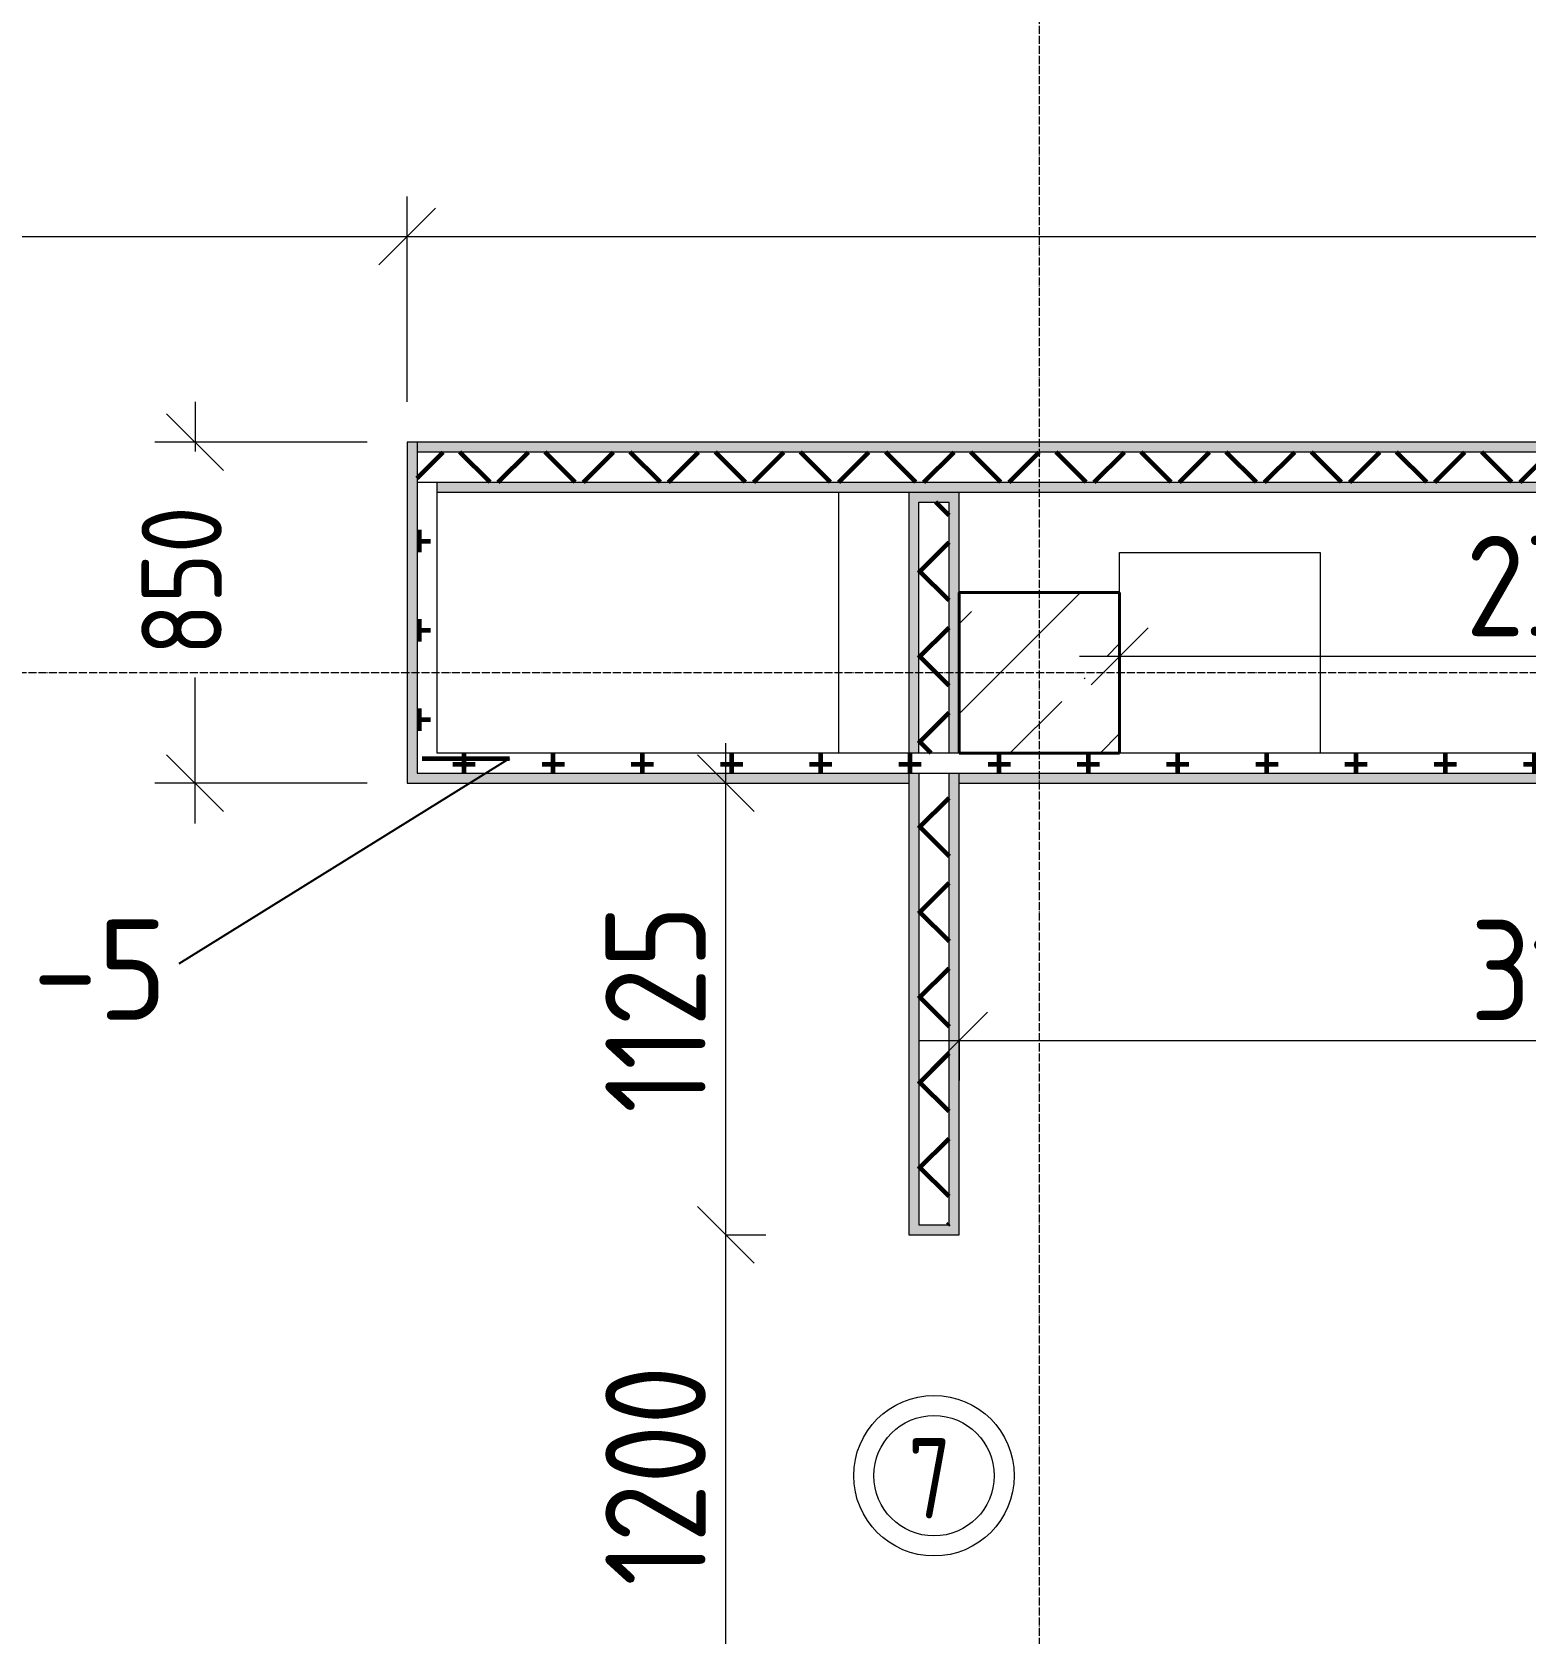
# Model space of a CAD drawing. Header units: millimetres. Extents: x -60946 to 138510, y -262288 to 24501.
# Drawn here: x 43300 to 47022, y -153987 to -149996 of the extents above; entities that cross this region are included whole.
import ezdxf

# ---------------------------------------------------------------- set-up
doc = ezdxf.new("R2010")
doc.units = ezdxf.units.MM
doc.linetypes.add('ADSK_Линия сетки', pattern=[25, 20, -2.5, 0, -2.5])
for name, color, linetype, lineweight in [('0) 1 вып перегородка', 7, 'Continuous', 60), ('2)Тип-2', 3, 'Continuous', 60), ('2)Тип-5', 1, 'Continuous', 60), ('Марки дверей', 7, 'Continuous', 20), ('Несущие колонны', 7, 'Continuous', 18), ('Оси', 7, 'Continuous', 9), ('Перекрытие', 7, 'Continuous', 18), ('Размеры', 7, 'Continuous', 9), ('Стены внутренние', 7, 'Continuous', 18), ('Стены штриховка', 7, 'Continuous', 9)]:
    doc.layers.add(name, color=color, linetype=linetype, lineweight=lineweight)
doc.styles.add('GOST Common_2', font='', dxfattribs={"width": 0.9, "height": 250})
doc.styles.add('GOST Common_3', font='', dxfattribs={"width": 0.9, "height": 200})
doc.styles.add('GOST Common_4', font='', dxfattribs={"height": 250})
doc.styles.add('GOST Common_B', font='', dxfattribs={"width": 0.8, "height": 200})
doc.styles.get('GOST Common_2').set_extended_font_data('GOST Common')
doc.styles.get('GOST Common_3').set_extended_font_data('GOST Common')
doc.styles.get('GOST Common_4').set_extended_font_data('GOST Common')
doc.styles.get('GOST Common_B').set_extended_font_data('GOST Common', bold=True)
doc.dimstyles.new('ADSK_Основной_2_0', dxfattribs={"dimscale": 304.8, "dimtxt": 201.142999, "dimasz": 0.463911, "dimexe": 0.328084, "dimexo": 0.328084, "dimgap": 0.164042, "dimtad": 1, "dimdec": 3, "dimrnd": 0.001, "dimdsep": 46, "dimtxsty": 'GOST Common_3', "dimblk1": 'OBLIQUE', "dimblk2": 'OBLIQUE', "dimsah": 1, "dimcen": 0.09, "dimdle": 0.328084, "dimazin": 2, "dimtfac": 1, "dimtdec": 4, "dimtix": 1, "dimtmove": 0, "dimatfit": 3, "dimfxl": 1, "dimtvp": 1, "dimtolj": 1, "dimtzin": 0, "dimlwd": 20, "dimlwe": 20, "dimarcsym": 2})
doc.dimstyles.new('ADSK_Основной_2_0_2', dxfattribs={"dimscale": 304.8, "dimtxt": 201.142999, "dimasz": 0.463911, "dimexe": 0.328084, "dimexo": 0.328084, "dimgap": 0.164042, "dimtad": 1, "dimdec": 3, "dimrnd": 0.001, "dimdsep": 46, "dimtxsty": 'GOST Common_3', "dimblk1": 'OBLIQUE', "dimblk2": 'OBLIQUE', "dimsah": 1, "dimcen": 0.09, "dimdle": 0.328084, "dimazin": 2, "dimtfac": 1, "dimtdec": 4, "dimtix": 1, "dimtmove": 0, "dimatfit": 3, "dimfxl": 1, "dimtvp": 1, "dimtolj": 1, "dimtzin": 0, "dimlwd": 20, "dimlwe": 20, "dimarcsym": 2})
doc.dimstyles.new('ADSK_Основной_2_0_3', dxfattribs={"dimscale": 304.8, "dimtxt": 201.142999, "dimasz": 0.463911, "dimexe": 0.328084, "dimexo": 0.328084, "dimgap": 0.164042, "dimtad": 1, "dimdec": 3, "dimrnd": 0.001, "dimdsep": 46, "dimtxsty": 'GOST Common_2', "dimblk1": 'OBLIQUE', "dimblk2": 'OBLIQUE', "dimsah": 1, "dimcen": 0.09, "dimdle": 0.328084, "dimazin": 2, "dimtfac": 1, "dimtdec": 4, "dimtix": 1, "dimtmove": 0, "dimatfit": 3, "dimfxl": 1, "dimtvp": 1, "dimtolj": 1, "dimtzin": 0, "dimlwd": 20, "dimlwe": 20, "dimarcsym": 2})
pattern_1 = [(45, (9.36, -150597.75), (-106.066, 106.066), []), (135, (9.36, -150597.75), (-106.066, -106.066), [])]
pattern_2 = [(0, (9.36, -150597.75), (111.125, 111.125), [55.562, -166.687]), (90, (37.14, -150625.53), (-111.125, 111.125), [55.562, -166.687])]

# ---------------------------------------------------------------- blocks, each defined once
blk = doc.blocks.new('ADSK_КолоннаЖБ_Прямоугольная - 400x400 мм-1807143-Кладочный план 3-го этажа')
at = {"layer": 'Несущие колонны', "lineweight": 40}
for p, q in [((-200, 200), (200, 200)), ((-200, -200), (-200, 200)), ((200, 200), (200, -200)), ((200, -200), (-200, -200))]:
    blk.add_line(p, q, dxfattribs=at)
blk = doc.blocks.new('_Oblique')
at = {"color": 0, "linetype": 'ByBlock', "lineweight": -2}
blk.add_line((-0.5, -0.5), (0.5, 0.5), dxfattribs=at)
blk = doc.blocks.new('*D5681')
at = {"layer": 'Defpoints', "color": 0, "transparency": 16777216}
for p in [(44234.4, -150505.9), (40134.4, -151017.8), (44234.4, -151017.8)]:
    blk.add_point(p, dxfattribs=at)
at = {"layer": 'Размеры', "color": 0, "lineweight": 20, "transparency": 16777216}
for p, q in [((40134.4, -150917.8), (40134.4, -150405.9)), ((44234.4, -150917.8), (44234.4, -150405.9)), ((40034.4, -150505.9), (44334.4, -150505.9))]:
    blk.add_line(p, q, dxfattribs=at)
at = {"layer": 'Размеры', "color": 0, "lineweight": 20, "transparency": 16777216, "xscale": 141.4, "yscale": 141.4, "zscale": 141.4, "rotation": 180}
blk.add_blockref('_Oblique', (40134.4, -150505.9), dxfattribs=at)
at = {"layer": 'Размеры', "color": 0, "lineweight": 20, "transparency": 16777216, "xscale": 141.4, "yscale": 141.4, "zscale": 141.4}
blk.add_blockref('_Oblique', (44234.4, -150505.9), dxfattribs=at)
at = {"layer": 'Размеры', "color": 0, "lineweight": 9, "transparency": 16777216, "insert": (42184.4, -150355.9), "char_height": 200, "width": 580.928, "attachment_point": 5, "style": 'GOST Common_3'}
blk.add_mtext('\\A1;4100', dxfattribs=at)
blk = doc.blocks.new('*D5682')
at = {"layer": 'Defpoints', "color": 0, "transparency": 16777216}
for p in [(50734.4, -150406), (50734.4, -150505.9), (44234.4, -151017.8)]:
    blk.add_point(p, dxfattribs=at)
at = {"layer": 'Размеры', "color": 0, "lineweight": 20, "transparency": 16777216}
for p, q in [((44234.4, -150917.8), (44234.4, -150405.9)), ((44134.4, -150505.9), (50834.4, -150505.9)), ((50734.4, -150506), (50734.4, -150605.9))]:
    blk.add_line(p, q, dxfattribs=at)
at = {"layer": 'Размеры', "color": 0, "lineweight": 20, "transparency": 16777216, "xscale": 141.4, "yscale": 141.4, "zscale": 141.4, "rotation": 180}
blk.add_blockref('_Oblique', (44234.4, -150505.9), dxfattribs=at)
at = {"layer": 'Размеры', "color": 0, "lineweight": 20, "transparency": 16777216, "xscale": 141.4, "yscale": 141.4, "zscale": 141.4}
blk.add_blockref('_Oblique', (50734.4, -150505.9), dxfattribs=at)
at = {"layer": 'Размеры', "color": 0, "lineweight": 9, "transparency": 16777216, "insert": (47484.4, -150355.9), "char_height": 200, "width": 605.475, "attachment_point": 5, "style": 'GOST Common_3'}
blk.add_mtext('\\A1;6500', dxfattribs=at)
blk = doc.blocks.new('*D5455')
at = {"layer": 'Defpoints', "color": 0, "transparency": 16777216}
for p in [(46009.4, -151451.5), (48334.4, -151451.5), (48334.4, -151551.5)]:
    blk.add_point(p, dxfattribs=at)
at = {"layer": 'Размеры', "color": 0, "lineweight": 20, "transparency": 16777216}
for p, q in [((45909.4, -151551.5), (48434.4, -151551.5)), ((46009.4, -151551.5), (46009.4, -151651.5)), ((48334.4, -151551.5), (48334.4, -151651.5))]:
    blk.add_line(p, q, dxfattribs=at)
at = {"layer": 'Размеры', "color": 0, "lineweight": 20, "transparency": 16777216, "xscale": 141.4, "yscale": 141.4, "zscale": 141.4, "rotation": 180}
blk.add_blockref('_Oblique', (46009.4, -151551.5), dxfattribs=at)
at = {"layer": 'Размеры', "color": 0, "lineweight": 20, "transparency": 16777216, "xscale": 141.4, "yscale": 141.4, "zscale": 141.4}
blk.add_blockref('_Oblique', (48334.4, -151551.5), dxfattribs=at)
at = {"layer": 'Размеры', "color": 0, "lineweight": 9, "transparency": 16777216, "insert": (47171.9, -151376.5), "char_height": 250, "width": 605.475, "attachment_point": 5, "style": 'GOST Common_2'}
blk.add_mtext('\\A1;2325', dxfattribs=at)
blk = doc.blocks.new('*D5456')
at = {"layer": 'Defpoints', "color": 0, "transparency": 16777216}
for p in [(45609.4, -152408.6), (48709.4, -152408.6), (48709.4, -152508.6)]:
    blk.add_point(p, dxfattribs=at)
at = {"layer": 'Размеры', "color": 0, "lineweight": 20, "transparency": 16777216}
for p, q in [((45509.4, -152508.6), (48809.4, -152508.6)), ((45609.4, -152508.6), (45609.4, -152608.6)), ((48709.4, -152508.6), (48709.4, -152608.6))]:
    blk.add_line(p, q, dxfattribs=at)
at = {"layer": 'Размеры', "color": 0, "lineweight": 20, "transparency": 16777216, "xscale": 141.4, "yscale": 141.4, "zscale": 141.4, "rotation": 180}
blk.add_blockref('_Oblique', (45609.4, -152508.6), dxfattribs=at)
at = {"layer": 'Размеры', "color": 0, "lineweight": 20, "transparency": 16777216, "xscale": 141.4, "yscale": 141.4, "zscale": 141.4}
blk.add_blockref('_Oblique', (48709.4, -152508.6), dxfattribs=at)
at = {"layer": 'Размеры', "color": 0, "lineweight": 9, "transparency": 16777216, "insert": (47159.4, -152333.6), "char_height": 250, "width": 560.473, "attachment_point": 5, "style": 'GOST Common_2'}
blk.add_mtext('\\A1;3100', dxfattribs=at)
blk = doc.blocks.new('*D5458')
at = {"layer": 'Defpoints', "color": 0, "transparency": 16777216}
for p in [(44928.2, -152992.8), (45028.2, -152992.8), (44928.2, -154192.8)]:
    blk.add_point(p, dxfattribs=at)
at = {"layer": 'Размеры', "color": 0, "lineweight": 20, "transparency": 16777216}
for p, q in [((45028.2, -154292.8), (45028.2, -152892.8)), ((45028.2, -152992.8), (45128.2, -152992.8)), ((45028.2, -154192.8), (45128.2, -154192.8))]:
    blk.add_line(p, q, dxfattribs=at)
at = {"layer": 'Размеры', "color": 0, "lineweight": 20, "transparency": 16777216, "xscale": 141.4, "yscale": 141.4, "zscale": 141.4}
for p, rotation in [((45028.2, -152992.8), 90), ((45028.2, -154192.8), 270)]:
    blk.add_blockref('_Oblique', p, dxfattribs=dict(at, rotation=rotation))
at = {"layer": 'Размеры', "color": 0, "lineweight": 9, "transparency": 16777216, "insert": (44853.2, -153592.8), "char_height": 250, "width": 560.473, "attachment_point": 5, "rotation": 90, "style": 'GOST Common_2'}
blk.add_mtext('\\A1;1200', dxfattribs=at)
blk = doc.blocks.new('*D5459')
at = {"layer": 'Defpoints', "color": 0, "transparency": 16777216}
for p in [(44928.2, -151867.8), (45028.2, -151867.8), (44928.2, -152992.8)]:
    blk.add_point(p, dxfattribs=at)
at = {"layer": 'Размеры', "color": 0, "lineweight": 20, "transparency": 16777216}
for p, q in [((45028.2, -153092.8), (45028.2, -151767.8)), ((45028.2, -151867.8), (45128.2, -151867.8)), ((45028.2, -152992.8), (45128.2, -152992.8))]:
    blk.add_line(p, q, dxfattribs=at)
at = {"layer": 'Размеры', "color": 0, "lineweight": 20, "transparency": 16777216, "xscale": 141.4, "yscale": 141.4, "zscale": 141.4}
for p, rotation in [((45028.2, -151867.8), 90), ((45028.2, -152992.8), 270)]:
    blk.add_blockref('_Oblique', p, dxfattribs=dict(at, rotation=rotation))
at = {"layer": 'Размеры', "color": 0, "lineweight": 9, "transparency": 16777216, "insert": (44853.2, -152430.3), "char_height": 250, "width": 515.472, "attachment_point": 5, "rotation": 90, "style": 'GOST Common_2'}
blk.add_mtext('\\A1;1125', dxfattribs=at)
blk = doc.blocks.new('*D5464')
at = {"layer": 'Defpoints', "color": 0, "transparency": 16777216}
for p in [(44234.4, -151017.8), (43705.8, -151867.8), (44234.4, -151867.8)]:
    blk.add_point(p, dxfattribs=at)
at = {"layer": 'Размеры', "color": 0, "lineweight": 20, "transparency": 16777216}
for p, q in [((43705.8, -150917.8), (43705.8, -151041.1)), ((44134.4, -151017.8), (43605.8, -151017.8)), ((43705.8, -151967.8), (43705.8, -151604)), ((44134.4, -151867.8), (43605.8, -151867.8))]:
    blk.add_line(p, q, dxfattribs=at)
at = {"layer": 'Размеры', "color": 0, "lineweight": 20, "transparency": 16777216, "xscale": 141.4, "yscale": 141.4, "zscale": 141.4}
for p, rotation in [((43705.8, -151017.8), 90), ((43705.8, -151867.8), 270)]:
    blk.add_blockref('_Oblique', p, dxfattribs=dict(at, rotation=rotation))
at = {"layer": 'Размеры', "color": 0, "lineweight": 9, "transparency": 16777216, "insert": (43572.5, -151549.6), "char_height": 200, "width": 454.106, "attachment_point": 1, "rotation": 90, "line_spacing_factor": 1.022761, "style": 'GOST Common_3'}
blk.add_mtext('\\A1;850', dxfattribs=at)
blk = doc.blocks.new('М_двери1 - Марка экземпляра 2-3719212-Кладочный план 3-го этажа')
at = {"layer": 'Марки дверей'}
for radius in [2, 1.5]:
    blk.add_circle((0, 0), radius, dxfattribs=at)

msp = doc.modelspace()

# ---------------------------------------------------------------- hatches: boundary and pattern name
at = {"layer": '2)Тип-2'}
h = msp.add_hatch(color=256, dxfattribs=at)
h.paths.add_polyline_path([(44259.3615, -151042.7816), (50709.3615, -151042.7816), (50709.3615, -151017.7816), (44259.3615, -151017.7816)])
h.paths.add_polyline_path([(57334.3615, -151042.7816), (57334.3615, -151017.7816), (54384.3615, -151017.7816), (54384.3615, -151042.7816), (57309.3615, -151042.7816)])
h.paths.add_polyline_path([(51959.3615, -151042.7816), (53134.3615, -151042.7816), (53134.3615, -151017.7816), (51959.3615, -151017.7816)])
h = msp.add_hatch(dxfattribs=at)
h.set_pattern_fill('FP_4', color=256, style=0, pattern_type=2)
h.set_pattern_definition(pattern_1)
h.paths.add_polyline_path([(44309.3615, -151117.7816), (50709.3615, -151117.7816), (50709.3615, -151042.7816), (44259.3615, -151042.7816), (44259.3615, -151117.7816)])
h.paths.add_polyline_path([(54384.3615, -151117.7816), (57309.3615, -151117.7816), (57309.3615, -151042.7816), (54384.3615, -151042.7816)])
h.paths.add_polyline_path([(51959.3615, -151117.7816), (53134.3615, -151117.7816), (53134.3615, -151042.7816), (51959.3615, -151042.7816)])
h = msp.add_hatch(color=256, dxfattribs=at)
h.paths.add_polyline_path([(50534.3615, -151142.7816), (50534.3615, -151117.7816), (48409.3615, -151117.7816), (48409.3615, -151142.7816), (49294.3706, -151142.7816)])
h.paths.add_polyline_path([(57234.3615, -151142.7816), (57234.3615, -151117.7816), (56059.3615, -151117.7816), (56059.3615, -151142.7816), (57209.3615, -151142.7816)])
h.paths.add_polyline_path([(50734.3615, -151142.7816), (50734.3615, -151017.7816), (50709.3615, -151017.7816), (50709.3615, -151117.7816), (50584.3615, -151117.7816), (50584.3615, -151142.7816), (50609.3615, -151142.7816)])
h.paths.add_polyline_path([(44309.3615, -151142.7816), (48359.3615, -151142.7816), (48359.3615, -151117.7816), (44309.3615, -151117.7816)])
h.paths.add_polyline_path([(54509.3615, -151142.7816), (54509.3615, -151117.7816), (54384.3615, -151117.7816), (54384.3615, -151017.7816), (54359.3615, -151017.7816), (54359.3615, -151142.7816), (54484.3615, -151142.7816)])
h.paths.add_polyline_path([(52959.3615, -151142.7816), (52959.3615, -151117.7816), (52134.3615, -151117.7816), (52134.3615, -151142.7816)])
h.paths.add_polyline_path([(56009.3615, -151142.7816), (56009.3615, -151117.7816), (54559.3615, -151117.7816), (54559.3615, -151142.7816)])
h.paths.add_polyline_path([(53159.3615, -151142.7816), (53159.3615, -151017.7816), (53134.3615, -151017.7816), (53134.3615, -151117.7816), (53009.3615, -151117.7816), (53009.3615, -151142.7816), (53034.3615, -151142.7816)])
h.paths.add_polyline_path([(51934.3615, -151142.7816), (52084.3615, -151142.7816), (52084.3615, -151117.7816), (51959.3615, -151117.7816), (51959.3615, -151017.7816), (51934.3615, -151017.7816)])
for points in [[(45484.3615, -151792.7816), (45509.3615, -151792.7816), (45509.3615, -151142.7816), (45484.3615, -151142.7816), (45484.3615, -151775.6879)], [(45609.3615, -151792.7816), (45609.3615, -151142.7816), (45509.3615, -151142.7816), (45509.3615, -151167.7816), (45584.3615, -151167.7816), (45584.3615, -151792.7816)]]:
    msp.add_hatch(color=256, dxfattribs=at).paths.add_polyline_path(points)
h = msp.add_hatch(dxfattribs=at)
h.set_pattern_fill('FP_4', color=256, style=0, pattern_type=2)
h.set_pattern_definition(pattern_1)
h.paths.add_polyline_path([(45509.3615, -151792.7816), (45584.3615, -151792.7816), (45584.3615, -151167.7816), (45509.3615, -151167.7816), (45509.3615, -151775.6879)])
h = msp.add_hatch(color=256, dxfattribs=at)
h.paths.add_polyline_path([(45484.3615, -157542.7816), (45509.3615, -157542.7816), (45509.3615, -154217.7816), (45484.3615, -154217.7816), (45484.3615, -157223.7703)])
h.paths.add_polyline_path([(45484.3615, -152967.7816), (45509.3615, -152967.7816), (45509.3615, -151842.7816), (45484.3615, -151842.7816), (45484.3615, -151867.7816)])
h = msp.add_hatch(color=256, dxfattribs=at)
h.paths.add_polyline_path([(45609.3615, -157542.7816), (45609.3615, -154192.7816), (45484.3615, -154192.7816), (45484.3615, -154217.7816), (45584.3615, -154217.7816), (45584.3615, -157542.7816)])
h.paths.add_polyline_path([(45509.3615, -152992.7816), (45609.3615, -152992.7816), (45609.3615, -151842.7816), (45584.3615, -151842.7816), (45584.3615, -152967.7816), (45484.3615, -152967.7816), (45484.3615, -152992.7816)])
h = msp.add_hatch(dxfattribs=at)
h.set_pattern_fill('FP_4', color=256, style=0, pattern_type=2)
h.set_pattern_definition(pattern_1)
h.paths.add_polyline_path([(45509.3615, -157542.7816), (45584.3615, -157542.7816), (45584.3615, -154217.7816), (45509.3615, -154217.7816), (45509.3615, -157223.7703)])
h.paths.add_polyline_path([(45509.3615, -152967.7816), (45584.3615, -152967.7816), (45584.3615, -151842.7816), (45509.3615, -151842.7816), (45509.3615, -151867.7816)])
at = {"layer": '2)Тип-5', "true_color": 0xd50000}
for points in [[(44259.3615, -151867.7816), (44259.3615, -151017.7816), (44234.3615, -151017.7816), (44234.3615, -151867.7816)], [(44259.3615, -151867.7816), (45484.3615, -151867.7816), (45484.3615, -151842.7816), (44259.3615, -151842.7816)]]:
    msp.add_hatch(color=12, dxfattribs=at).paths.add_polyline_path(points)
h = msp.add_hatch(dxfattribs=at)
h.set_pattern_fill('FP_7', color=12, style=0, pattern_type=2)
h.set_pattern_definition(pattern_2)
h.paths.add_polyline_path([(44259.3615, -151842.7816), (44309.3615, -151842.7816), (44309.3615, -151117.7816), (44259.3615, -151117.7816), (44259.3615, -151775.6879)])
h = msp.add_hatch(dxfattribs=at)
h.set_pattern_fill('FP_7', color=12, style=0, pattern_type=2)
h.set_pattern_definition(pattern_2)
h.paths.add_polyline_path([(44309.3615, -151842.7816), (45509.3615, -151842.7816), (45509.3615, -151792.7816), (44309.3615, -151792.7816)])
h = msp.add_hatch(dxfattribs=at)
h.set_pattern_fill('FP_7', color=12, style=0, pattern_type=2)
h.set_pattern_definition(pattern_2)
h.paths.add_polyline_path([(45584.3615, -151842.7816), (50534.3615, -151842.7816), (50534.3615, -151792.7816), (45509.3615, -151792.7816), (45509.3615, -151842.7816)])
h = msp.add_hatch(color=12, dxfattribs=at)
h.paths.add_polyline_path([(45609.3615, -151867.7816), (48709.3615, -151867.7816), (48709.3615, -151842.7816), (45609.3615, -151842.7816)])
h.paths.add_polyline_path([(50534.3615, -151867.7816), (50584.3615, -151867.7816), (50584.3615, -151842.7816), (48834.3615, -151842.7816), (48834.3615, -151867.7816), (49294.3706, -151867.7816)])
at = {"layer": 'Несущие колонны', "lineweight": 9}
h = msp.add_hatch(dxfattribs=at)
h.set_pattern_fill('FP_1', color=256, style=0, pattern_type=2)
h.set_pattern_definition([(45, (9.36, -150597.75), (-224.5064, 224.5064), []), (45, (233.87, -150597.75), (-224.5064, 224.5064), [396.875, -79.375, 3.353, -76.022])])
h.paths.add_polyline_path([(46009.3615, -151792.7816), (46009.3615, -151392.7816), (45609.3615, -151392.7816), (45609.3615, -151792.7816)])

# ---------------------------------------------------------------- linework, layer by layer
at = {"layer": '0) 1 вып перегородка'}
msp.add_line((44271.8615, -151806.3117), (44489.0259, -151806.3117), dxfattribs=at)
at = {"layer": '2)Тип-5', "lineweight": 25}
msp.add_line((44489.0259, -151806.3117), (43665.3873, -152317.8928), dxfattribs=at)
at = {"layer": 'Несущие колонны', "lineweight": 9}
for p, q in [((46009.3615, -151392.7816), (45609.3615, -151392.7816)), ((45609.3615, -151392.7816), (45609.3615, -151792.7816)), ((46009.3615, -151792.7816), (46009.3615, -151392.7816)), ((45609.3615, -151792.7816), (46009.3615, -151792.7816))]:
    msp.add_line(p, q, dxfattribs=at)
at = {"layer": 'Оси', "linetype": 'ADSK_Линия сетки', "lineweight": 5}
for p, q in [((45809.3615, -161571.6329), (45809.3615, -140570.3055)), ((62587.9153, -151592.7816), (-25230.7352, -151592.7816))]:
    msp.add_line(p, q, dxfattribs=at)
at = {"layer": 'Перекрытие'}
for p, q in [((45309.3615, -151142.7816), (45309.3615, -151792.7816)), ((46009.3615, -151392.7816), (46009.3615, -151292.7816)), ((46009.3615, -151292.7816), (46509.3615, -151292.7816)), ((46509.3615, -151292.7816), (46509.3615, -151792.7816))]:
    msp.add_line(p, q, dxfattribs=at)
at = {"layer": 'Стены внутренние', "lineweight": 5}
for p, q in [((50734.3615, -151017.7816), (44234.3615, -151017.7816)), ((44234.3615, -151017.7816), (44234.3615, -151867.7816)), ((44309.3615, -151142.7816), (48334.3615, -151142.7816)), ((44309.3615, -151792.7816), (44309.3615, -151142.7816)), ((45484.3615, -151142.7816), (45484.3615, -151792.7816)), ((45609.3615, -151792.7816), (45609.3615, -151142.7816)), ((45484.3615, -151792.7816), (44309.3615, -151792.7816)), ((48334.3615, -151792.7816), (45609.3615, -151792.7816)), ((44234.3615, -151867.7816), (45484.3615, -151867.7816)), ((45484.3615, -151867.7816), (45484.3615, -152992.7816)), ((45609.3615, -152992.7816), (45609.3615, -151867.7816)), ((45609.3615, -151867.7816), (48709.3615, -151867.7816)), ((45484.3615, -152992.7816), (45609.3615, -152992.7816))]:
    msp.add_line(p, q, dxfattribs=at)
at = {"layer": 'Стены штриховка', "lineweight": 9}
for p, q in [((44259.3615, -151017.7816), (44259.3615, -151842.7816)), ((50709.3615, -151042.7816), (44259.3615, -151042.7816)), ((44259.3615, -151117.7816), (50709.3615, -151117.7816)), ((44309.3615, -151142.7816), (44309.3615, -151117.7816)), ((45509.3615, -151792.7816), (45509.3615, -151167.7816)), ((45509.3615, -151167.7816), (45584.3615, -151167.7816)), ((45584.3615, -151792.7816), (45584.3615, -151167.7816)), ((45609.3615, -151792.7816), (45484.3615, -151792.7816)), ((44259.3615, -151842.7816), (50584.3615, -151842.7816)), ((45484.3615, -151842.7816), (45484.3615, -151867.7816)), ((45509.3615, -151842.7816), (45509.3615, -152967.7816)), ((45584.3615, -152967.7816), (45584.3615, -151842.7816)), ((45609.3615, -151867.7816), (45609.3615, -151842.7816)), ((45509.3615, -152967.7816), (45584.3615, -152967.7816))]:
    msp.add_line(p, q, dxfattribs=at)

# ---------------------------------------------------------------- block references
at = {"layer": 'Марки дверей', "lineweight": 5, "xscale": 99.99999999999993, "yscale": 99.99999999999993, "zscale": 99.99999999999993}
msp.add_blockref('М_двери1 - Марка экземпляра 2-3719212-Кладочный план 3-го этажа', (45546.8615, -153592.7816), dxfattribs=at)
at = {"layer": 'Несущие колонны', "lineweight": 40, "rotation": 89.9999999999999}
msp.add_blockref('ADSK_КолоннаЖБ_Прямоугольная - 400x400 мм-1807143-Кладочный план 3-го этажа', (45809.3615, -151592.7816), dxfattribs=at)

# ---------------------------------------------------------------- texts
at = {"layer": '2)Тип-5', "color": 116, "lineweight": 9, "true_color": 0x008040, "insert": (43301.0123, -152206.9657), "char_height": 250, "width": 432.91125, "attachment_point": 1, "style": 'GOST Common_4'}
msp.add_mtext('-5', dxfattribs=at)
at = {"layer": 'Марки дверей', "lineweight": 5, "insert": (45482.8041, -153499.1227), "char_height": 200, "width": 147.5105, "attachment_point": 1, "style": 'GOST Common_B'}
msp.add_mtext('\\fGOST Common|b1|i0|c204|p34|;\\W.8;7', dxfattribs=at)

# ---------------------------------------------------------------- dimensions: what is measured, and where the dimension line sits
at = {"layer": 'Размеры', "lineweight": 9}
for base, p1, p2, dimstyle, override, picture, middle in [((44234.3615, -150505.9371), (40134.3615, -151017.7816), (44234.3615, -151017.7816), 'ADSK_Основной_2_0_2', {"dimpost": '<>', "dimfxl": 4100}, '*D5681', (42184.3615, -150355.9371)), ((50734.3615, -150505.9371), (44234.3615, -151017.7816), (50734.3615, -150405.9522), 'ADSK_Основной_2_0_2', {"dimpost": '<>', "dimfxl": 6528.731523}, '*D5682', (47484.3615, -150355.9371)), ((48334.3615, -151551.524), (46009.3615, -151451.5391), (48334.3615, -151451.5391), 'ADSK_Основной_2_0_3', {"dimpost": '<>', "dimfxl": 2325}, '*D5455', (47171.8615, -151376.524)), ((48709.3615, -152508.5831), (45609.3615, -152408.5983), (48709.3615, -152408.5983), 'ADSK_Основной_2_0_3', {"dimpost": '<>', "dimfxl": 3100}, '*D5456', (47159.3615, -152333.5831))]:
    dim = msp.add_linear_dim(base=base, p1=p1, p2=p2, dimstyle=dimstyle, override=override, dxfattribs=at)
    dim.commit()
    dim.dimension.update_dxf_attribs({"geometry": picture, "text_midpoint": middle})
dim = msp.add_linear_dim(base=(43705.8136, -151867.7816), p1=(44234.3615, -151017.7816), p2=(44234.3615, -151867.7816), angle=90, dimstyle='ADSK_Основной_2_0', override={"dimpost": '<>', "dimfxl": 850}, dxfattribs=at)
dim.commit()
dim.dimension.update_dxf_attribs({"geometry": '*D5464', "text_midpoint": (43705.8136, -151322.5777), "dimtype": 160, "text_rotation": 90})
for base, p1, p2, override, picture, middle in [((45028.1544, -151867.7816), (44928.1695, -152992.7816), (44928.1695, -151867.7816), {"dimpost": '<>', "dimfxl": 1125}, '*D5459', (44853.1544, -152430.2816)), ((45028.1544, -152992.7816), (44928.1695, -154192.7816), (44928.1695, -152992.7816), {"dimpost": '<>', "dimfxl": 1200}, '*D5458', (44853.1544, -153592.7816))]:
    dim = msp.add_linear_dim(base=base, p1=p1, p2=p2, angle=90, dimstyle='ADSK_Основной_2_0_3', override=override, dxfattribs=at)
    dim.commit()
    dim.dimension.update_dxf_attribs({"geometry": picture, "text_midpoint": middle})

doc.saveas('drawing.dxf')
